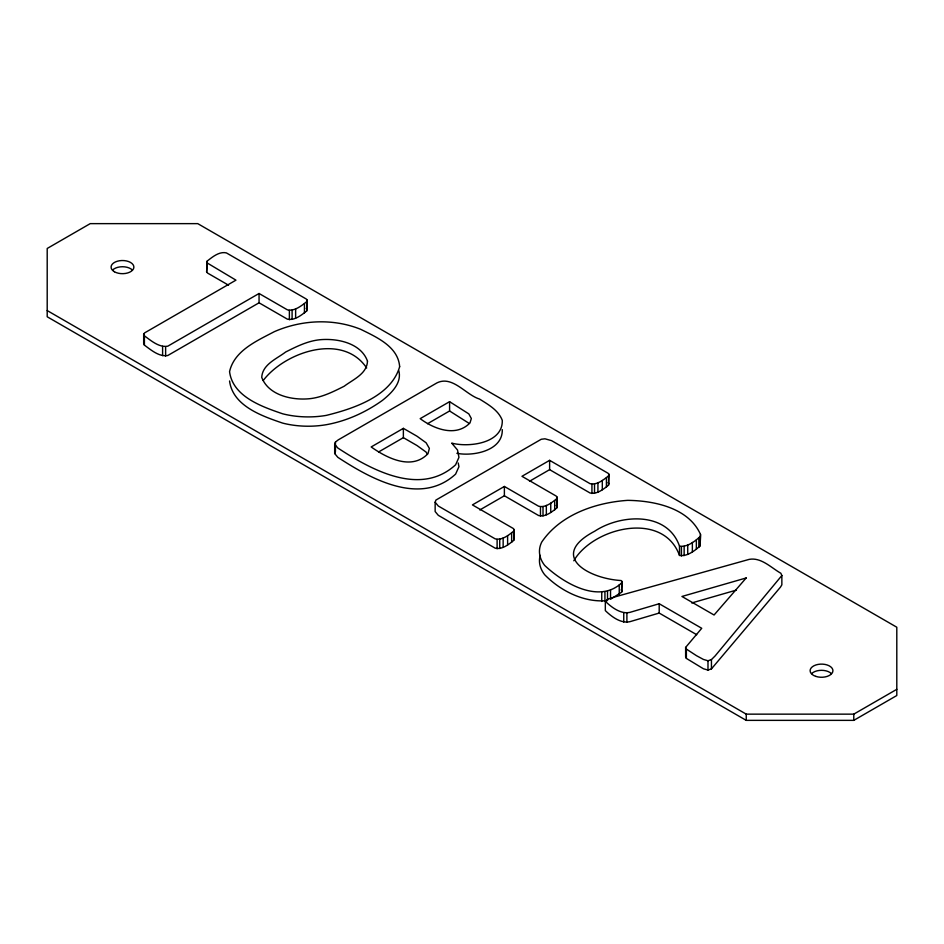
<?xml version="1.0" encoding="UTF-8"?>
<svg xmlns="http://www.w3.org/2000/svg" width="944" height="944" viewBox="0 0 944 944"><rect width="100%" height="100%" fill="white"/><g stroke="black" fill="none" stroke-linecap="round" stroke-linejoin="round"><path stroke-width="1.42" d="M700.153 545.844L700.507 534.457C688.754 507.789 654.157 500.698 627.689 500.355C595.688 502.527 560.382 514.539 541.738 542.068A58.764 33.925 0 0 0 544.712 565.444C562.836 582.649 598.815 604.479 621.648 582.873L622.179 581.551L621.128 580.548C588.029 578.554 548.145 555.674 594.696 531.224C620.645 514.079 667.349 511.2 679.503 546.139L679.503 555.45C687.197 556.677 694.749 550.8 700.153 545.844L700.507 534.457M556.759 498.668L557.149 497.169L556.181 496.06L521.961 476.307L549.62 460.342L590.059 483.682C596.915 485.275 603.523 479.882 608.561 475.823L609.045 474.336L608.089 473.274L551.544 440.636L544.983 438.807L541.266 439.255L435.916 500.072L435.149 502.22L435.149 511.542L438.299 515.33L495.187 548.169C502.055 549.88 508.698 544.464 513.737 540.393L514.173 529.56L513.217 528.451L472.425 504.898L504.379 486.455L538.599 506.22C545.302 508.037 551.839 502.656 556.759 498.668L556.759 507.978C551.839 511.967 545.302 517.359 538.599 515.53L504.379 495.777L479.8 509.961M556.759 507.978L557.149 497.169M513.737 540.393L514.173 529.56M206.63 262.621L235.953 280.156L144.668 332.854L143.665 334.093L143.665 343.404L144.408 345.15C151.052 349.964 159.076 357.033 167.772 355.51L259.057 302.8L287.413 319.178C294.587 320.771 301.396 315.143 306.706 310.965L307.189 300.109L306.234 299L226.407 252.909C219.303 251.222 212.483 256.945 207.196 261.075L206.63 271.931L207.597 273.087L228.554 285.194M306.706 310.965L307.189 300.109M529.513 481.263L549.62 469.652L590.059 492.992C596.915 494.585 603.523 489.193 608.561 485.133L609.045 474.336M334.672 444.223L335.439 442.075L338.259 439.869L436.978 382.875C452.518 375.193 465.899 394.922 479.517 399.041C488.237 404.563 498.385 410.144 502.279 420.316C503.069 443.491 468.649 447.633 451.692 443.102L457.51 450.005L458.949 457.356L455.622 464.778C420.174 497.24 370.709 469.475 337.822 448.011L334.672 444.223L334.672 453.533L337.822 457.321C370.709 478.785 420.174 506.55 455.622 474.1L458.949 466.666L458.229 462.997M334.672 453.533L335.439 451.385L335.439 442.075M206.63 271.931L207.196 261.075M573.799 560.783C593.009 527.602 662.983 510.114 679.503 555.45M610.532 589.941L610.532 599.263L621.648 592.183L622.179 581.551M263.199 380.538C284.699 352.077 342.554 332.111 366.673 367.983M781.856 575.521L715.115 655.938L711.446 659.573L707.988 660.765L703.433 659.443L696.483 655.679L686.371 649.083L685.627 647.395L701.734 628.291L659.195 603.735L629.872 612.385C620.727 614.379 611.429 607.24 605.328 601.293L607.558 599.287L613.777 597.222L749.17 559.379C761.147 557.125 771.165 567.745 780.853 573.268L781.856 575.521L781.856 584.832L780.499 587.085L711.446 668.883L707.988 670.075L703.433 668.765L686.371 658.405L685.627 656.705L685.627 647.395M679.503 546.139C687.197 547.367 694.749 541.49 700.153 536.534M435.149 502.22L438.299 506.019L495.187 538.859C502.055 540.57 508.698 535.154 513.737 531.083M143.665 334.093L144.408 335.828C151.052 340.654 159.076 347.722 167.772 346.188L259.057 293.49L287.413 309.856C294.587 311.461 301.396 305.832 306.706 301.655M403.371 428.352L371.169 446.949C386.863 458.052 411.726 470.773 428.01 453.639L429.367 448.412L426.133 442.807L417.024 436.234L403.371 428.352L403.371 437.662L378.603 451.964M449.592 401.672L420.174 418.652C434.039 429.036 455.834 437.426 469.982 422.947L471.339 418.522L468.802 413.873L449.592 401.672L449.592 410.982L427.526 423.714M47.2 310.564L746.244 714.148L853.777 714.148L896.8 689.321M853.777 720.366L896.8 695.527L896.8 627.229L197.756 223.634L90.223 223.634L47.2 248.473L47.2 316.771L746.244 720.366L853.777 720.366L853.777 714.148M696.731 634.722L659.195 613.057L629.872 621.695C620.727 623.689 611.429 616.562 605.328 610.603L605.328 601.293M691.728 602.956L736.414 590.094M540.216 555.343A58.764 33.925 0 0 0 544.712 574.754C560.5 591.003 584.537 603.027 607.511 600.549L607.511 591.227M456.872 453.297C473.369 456.566 502.928 450.666 502.279 429.626M449.592 410.982L468.802 423.183M403.371 437.662L417.024 445.544L426.133 452.117L427.431 454.359M621.128 589.858L622.179 590.873M608.089 482.585L609.045 483.647M556.181 505.37L557.149 506.491M306.234 308.31L307.189 309.42M398.828 370.768C402.05 383.146 391.17 393.306 382.485 400.35C365.729 412.339 346.59 421.071 326.258 424.706A63.342 36.568 0 0 1 282.681 423.113C261.96 416.044 232.767 405.967 229.557 380.975M746.244 714.148L746.244 720.366M711.446 659.573L711.446 668.883M707.988 660.765L707.988 670.075M698.843 538.104L698.843 547.414M696.353 539.992L696.353 549.314M692.365 542.446L692.365 551.756M687.728 544.924L687.728 554.234M686.371 649.083L686.371 658.405M684.14 546.281L684.14 555.603M681.426 546.635L681.426 555.957M659.195 603.735L659.195 613.057M626.899 613.034L626.899 622.344M623.748 612.727L623.748 622.049M621.648 582.873L621.648 592.183M619.24 584.867L619.24 594.177M608.561 475.823L608.561 485.133M606.426 477.817L606.426 487.128M604.939 591.912L604.939 601.234M602.307 480.449L602.307 489.759M601.741 592.148L601.741 601.458M597.93 482.726L597.93 492.036M594.519 483.93L594.519 493.252M591.935 484.213L591.935 493.523M554.694 500.603L554.694 509.925M550.753 503.14L550.753 512.45M549.62 460.342L549.62 469.652M546.34 505.429L546.34 514.751M543.012 506.598L543.012 515.908M540.475 506.798L540.475 516.108M511.636 533.053L511.636 542.363M507.612 535.626L507.612 544.936M504.379 486.455L504.379 495.777M503.152 537.95L503.152 547.26M499.73 539.166L499.73 548.476M497.11 539.413L497.11 548.724M304.44 303.72L304.44 313.03M295.637 308.794L295.637 318.116M292.097 310.092L292.097 319.402M289.383 310.387L289.383 319.709M259.057 293.49L259.057 302.8M165.625 346.778L165.625 356.089M162.604 346.342L162.604 355.652M144.408 335.828L144.408 345.15M112.607 270.019A11.411 6.584 0 0 1 132.361 270.019M811.639 673.603A11.411 6.584 0 0 1 831.393 673.603M367.487 361.115C367.015 373.954 352.962 379.547 344.218 386.214C333.279 391.713 322.164 397.341 309.821 398.687C292.345 400.504 268.592 395.477 261.736 377.388C262.408 364.36 276.781 358.826 285.666 352.006C296.44 346.578 307.437 341.055 319.615 339.769C337.008 338.058 360.903 342.873 367.487 361.115M399.654 366.685C391.099 396.397 353.268 408.74 326.258 415.395A63.342 36.568 0 0 1 282.681 413.802C261.96 406.722 232.767 396.645 229.557 371.653C234.289 350.554 256.945 340.843 274.291 331.686C301.419 319.839 333.079 318.187 360.726 329.326C376.467 337.138 398.191 346.578 399.654 366.685M746.185 577.964L714.065 615.004L681.946 596.466L746.185 577.964M114.413 271.754A11.411 6.584 0 0 0 133.493 268.804A11.411 6.584 0 0 0 119.534 260.745A11.411 6.584 0 0 0 114.413 271.754M815.817 676.388A11.411 6.584 0 0 0 832.927 670.688A11.411 6.584 0 0 0 815.817 664.989A11.411 6.584 0 0 0 815.817 676.388"/></g></svg>
